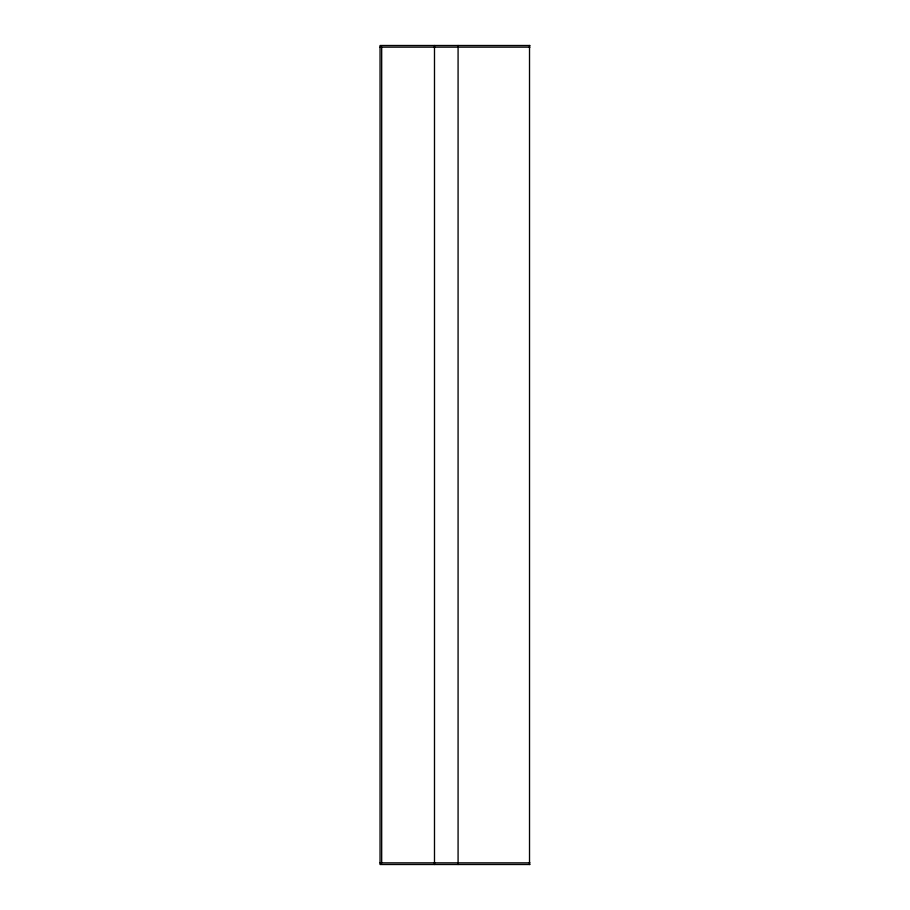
<?xml version="1.0" encoding="UTF-8"?>
<svg xmlns="http://www.w3.org/2000/svg" width="910" height="910" viewBox="0 0 910 910"><rect width="100%" height="100%" fill="white"/><g stroke="black" fill="none" stroke-linecap="round" stroke-linejoin="round"><path stroke-width="1.36" d="M381.688 47.138L381.688 862.862M529.961 45.5L380.05 45.5L380.05 864.5L529.961 864.5M380.05 47.138L529.961 47.138M380.05 862.862L529.961 862.862M529.518 45.5L529.518 864.5M458.083 45.5L458.083 864.5M434.491 45.5L434.491 864.5"/></g></svg>
